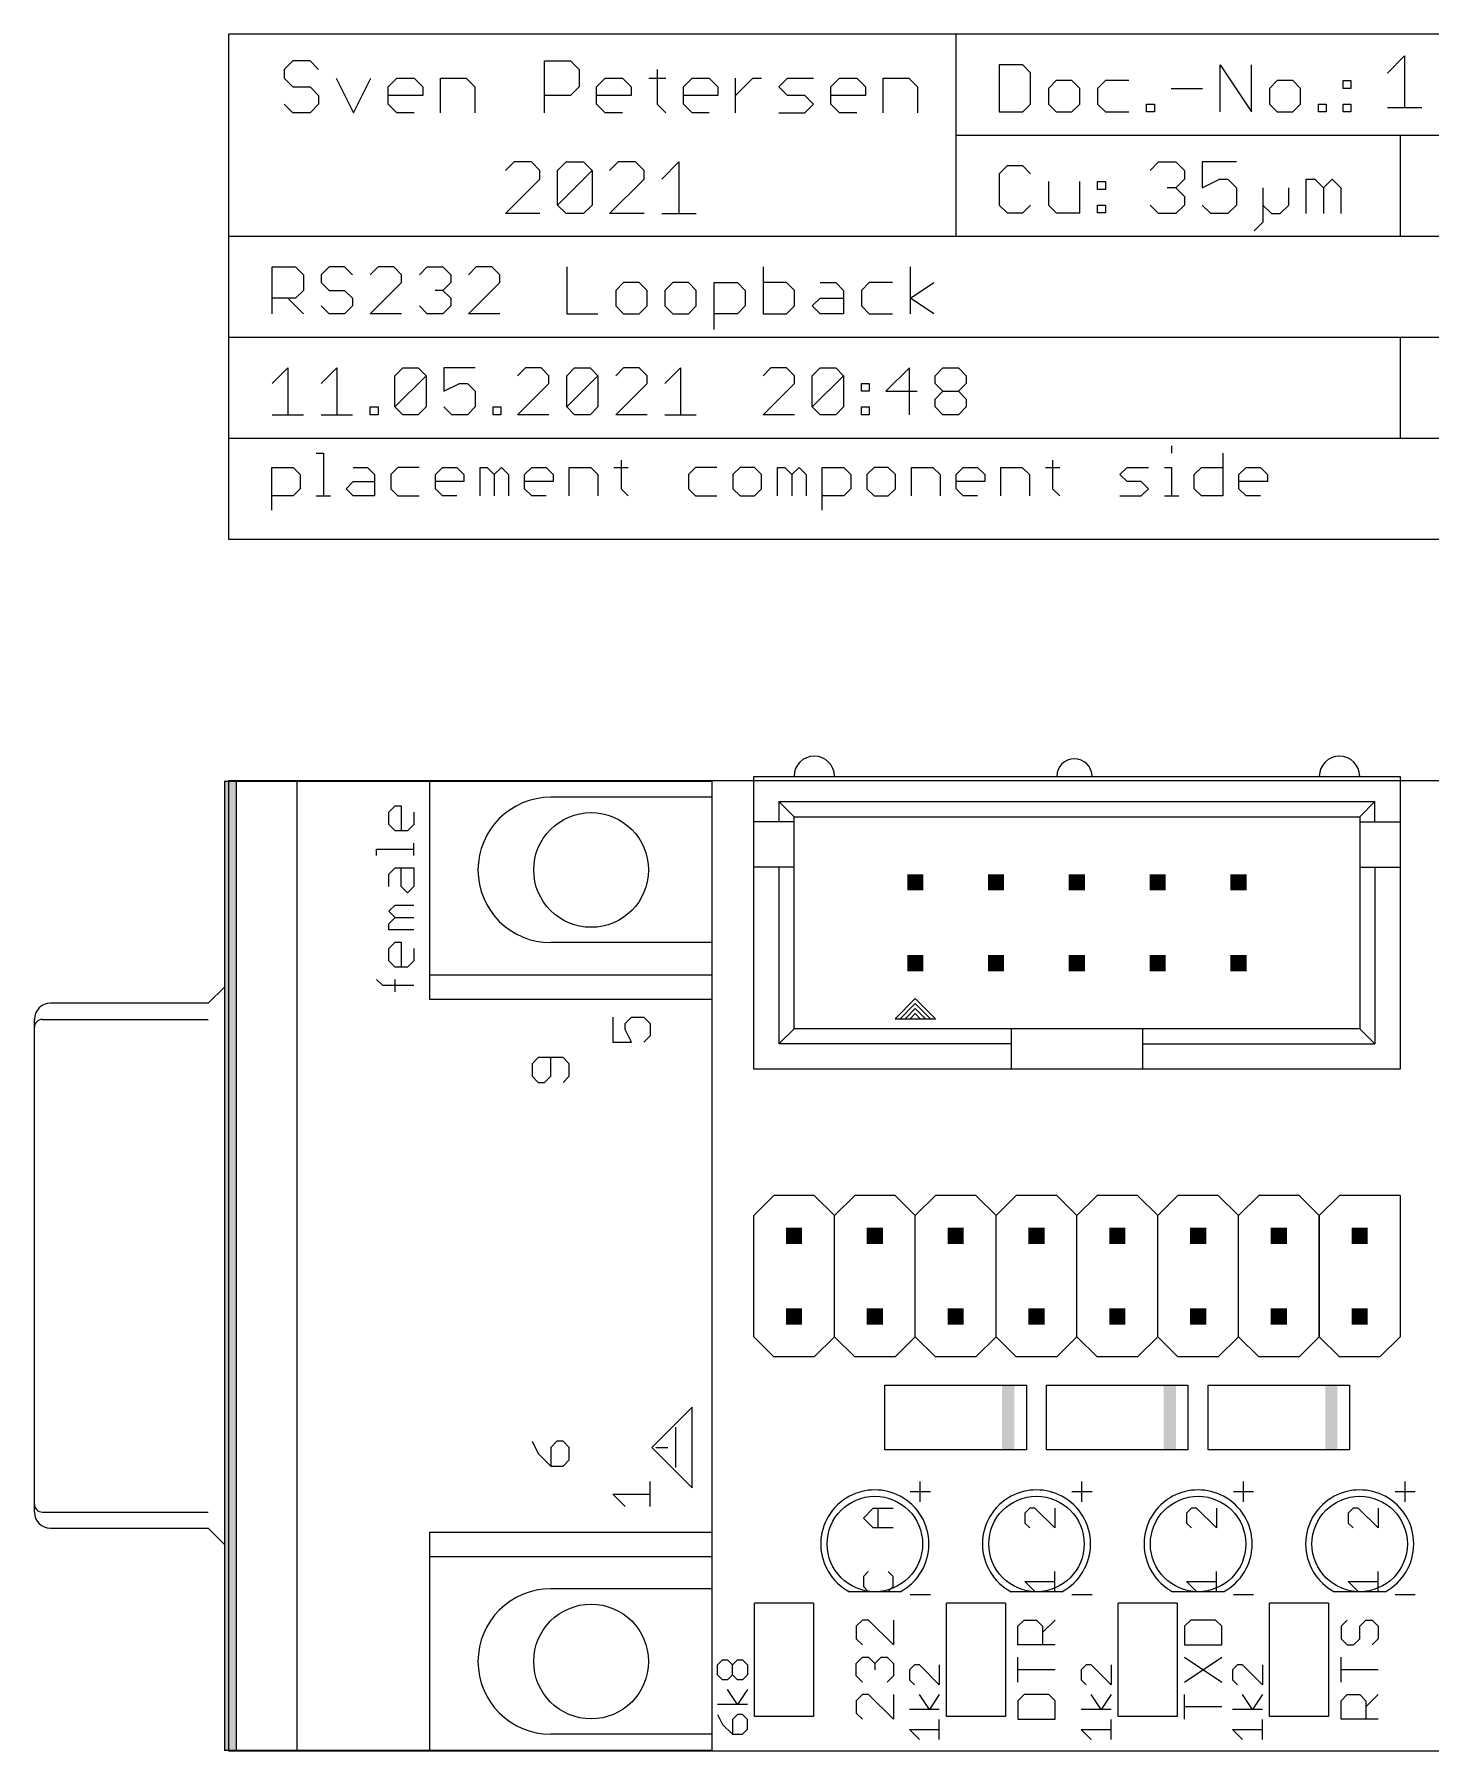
# Model space of a CAD drawing. Extents: x -6.1 to 60.5, y 0 to 54.
# Drawn here: x -6.1 to 37.8, y 0 to 54 of the extents above; entities that cross this region are included whole.
import ezdxf

# ---------------------------------------------------------------- set-up
doc = ezdxf.new("R2010")
doc.units = 0
for name, color, linetype in [('20', 53, 'CONTINUOUS'), ('21', 253, 'CONTINUOUS'), ('48', 213, 'CONTINUOUS'), ('51', 253, 'CONTINUOUS')]:
    doc.layers.add(name, color=color, linetype=linetype)

# ---------------------------------------------------------------- blocks, each defined once
blk = doc.blocks.new('RECT')
blk.add_solid([(-0.5, -0.5), (0.5, -0.5), (-0.5, 0.5), (0.5, 0.5)])

msp = doc.modelspace()

# ---------------------------------------------------------------- linework, layer by layer
at = {"layer": '20'}
for p, q in [((54.5, 30.5), (0, 30.5)), ((0, 30.5), (0, 0)), ((0, 0), (54.5, 0))]:
    msp.add_line(p, q, dxfattribs=at)
at = {"layer": '21'}
for p, q in [((29.649, 41.0308), (29.649, 40.8062)), ((2.7622, 40.8062), (2.9867, 40.8062)), ((2.9867, 40.8062), (2.9867, 39.4589)), ((12.3419, 40.5817), (12.3419, 39.6835)), ((25.9069, 40.5817), (25.9069, 39.6835)), ((31.2582, 40.8062), (31.2582, 39.4589)), ((1.3589, 39.0098), (1.3589, 40.3571)), ((1.3589, 40.3571), (2.0326, 40.3571)), ((2.0326, 40.3571), (2.2571, 40.1326)), ((2.2571, 40.1326), (2.2571, 39.6835)), ((3.9223, 40.3571), (4.3714, 40.3571)), ((4.3714, 40.3571), (4.5959, 40.1326)), ((4.5959, 40.1326), (4.5959, 39.4589)), ((5.3255, 40.3571), (5.101, 40.1326)), ((5.101, 40.1326), (5.101, 39.6835)), ((5.9992, 40.3571), (5.3255, 40.3571)), ((6.5043, 40.1326), (6.7288, 40.3571)), ((6.5043, 39.6835), (6.5043, 40.1326)), ((6.7288, 40.3571), (7.1779, 40.3571)), ((7.1779, 40.3571), (7.4025, 40.1326)), ((7.4025, 40.1326), (7.4025, 39.908)), ((7.9075, 39.4589), (7.9075, 40.3571)), ((7.9075, 40.3571), (8.1321, 40.3571)), ((8.1321, 40.3571), (8.3566, 40.1326)), ((8.3566, 40.1326), (8.5812, 40.3571)), ((8.3566, 40.1326), (8.3566, 39.4589)), ((8.5812, 40.3571), (8.8058, 40.1326)), ((8.8058, 40.1326), (8.8058, 39.4589)), ((9.3108, 40.1326), (9.5354, 40.3571)), ((9.3108, 39.6835), (9.3108, 40.1326)), ((9.5354, 40.3571), (9.9845, 40.3571)), ((9.9845, 40.3571), (10.209, 40.1326)), ((10.209, 40.1326), (10.209, 39.908)), ((10.7141, 39.4589), (10.7141, 40.3571)), ((10.7141, 40.3571), (11.3878, 40.3571)), ((11.3878, 40.3571), (11.6123, 40.1326)), ((11.6123, 40.1326), (11.6123, 39.4589)), ((12.1174, 40.3571), (12.5665, 40.3571)), ((14.6807, 40.3571), (14.4562, 40.1326)), ((14.4562, 40.1326), (14.4562, 39.6835)), ((15.3544, 40.3571), (14.6807, 40.3571)), ((16.084, 40.3571), (15.8594, 40.1326)), ((15.8594, 40.1326), (15.8594, 39.6835)), ((16.5331, 40.3571), (16.084, 40.3571)), ((16.7577, 40.1326), (16.5331, 40.3571)), ((16.7577, 39.6835), (16.7577, 40.1326)), ((17.2627, 39.4589), (17.2627, 40.3571)), ((17.2627, 40.3571), (17.4873, 40.3571)), ((17.4873, 40.3571), (17.7118, 40.1326)), ((17.7118, 40.1326), (17.9364, 40.3571)), ((17.7118, 40.1326), (17.7118, 39.4589)), ((17.9364, 40.3571), (18.161, 40.1326)), ((18.161, 40.1326), (18.161, 39.4589)), ((18.666, 39.0098), (18.666, 40.3571)), ((18.666, 40.3571), (19.3397, 40.3571)), ((19.3397, 40.3571), (19.5642, 40.1326)), ((19.5642, 40.1326), (19.5642, 39.6835)), ((20.2938, 40.3571), (20.0693, 40.1326)), ((20.0693, 40.1326), (20.0693, 39.6835)), ((20.743, 40.3571), (20.2938, 40.3571)), ((20.9675, 40.1326), (20.743, 40.3571)), ((20.9675, 39.6835), (20.9675, 40.1326)), ((21.4726, 39.4589), (21.4726, 40.3571)), ((21.4726, 40.3571), (22.1462, 40.3571)), ((22.1462, 40.3571), (22.3708, 40.1326)), ((22.3708, 40.1326), (22.3708, 39.4589)), ((22.8758, 40.1326), (23.1004, 40.3571)), ((22.8758, 39.6835), (22.8758, 40.1326)), ((23.1004, 40.3571), (23.5495, 40.3571)), ((23.5495, 40.3571), (23.7741, 40.1326)), ((23.7741, 40.1326), (23.7741, 39.908)), ((24.2791, 39.4589), (24.2791, 40.3571)), ((24.2791, 40.3571), (24.9528, 40.3571)), ((24.9528, 40.3571), (25.1773, 40.1326)), ((25.1773, 40.1326), (25.1773, 39.4589)), ((25.6824, 40.3571), (26.1315, 40.3571)), ((28.0212, 40.1326), (28.2457, 40.3571)), ((28.2457, 39.908), (28.0212, 40.1326)), ((28.2457, 40.3571), (28.9194, 40.3571)), ((29.4245, 40.3571), (29.649, 40.3571)), ((29.649, 40.3571), (29.649, 39.4589)), ((30.36, 40.1326), (30.5845, 40.3571)), ((30.36, 39.6835), (30.36, 40.1326)), ((30.5845, 40.3571), (31.2582, 40.3571)), ((31.7633, 40.1326), (31.9878, 40.3571)), ((31.7633, 39.6835), (31.7633, 40.1326)), ((31.9878, 40.3571), (32.4369, 40.3571)), ((32.4369, 40.3571), (32.6615, 40.1326)), ((32.6615, 40.1326), (32.6615, 39.908)), ((2.0326, 39.4589), (1.3589, 39.4589)), ((2.2571, 39.6835), (2.0326, 39.4589)), ((2.7622, 39.4589), (3.2113, 39.4589)), ((3.6977, 39.6835), (3.9223, 39.908)), ((3.9223, 39.4589), (3.6977, 39.6835)), ((3.9223, 39.908), (4.5959, 39.908)), ((4.5959, 39.4589), (3.9223, 39.4589)), ((5.101, 39.6835), (5.3255, 39.4589)), ((5.3255, 39.4589), (5.9992, 39.4589)), ((7.4025, 39.908), (6.5043, 39.908)), ((6.7288, 39.4589), (6.5043, 39.6835)), ((7.1779, 39.4589), (6.7288, 39.4589)), ((10.209, 39.908), (9.3108, 39.908)), ((9.5354, 39.4589), (9.3108, 39.6835)), ((9.9845, 39.4589), (9.5354, 39.4589)), ((12.3419, 39.6835), (12.5665, 39.4589)), ((14.4562, 39.6835), (14.6807, 39.4589)), ((14.6807, 39.4589), (15.3544, 39.4589)), ((15.8594, 39.6835), (16.084, 39.4589)), ((16.084, 39.4589), (16.5331, 39.4589)), ((16.5331, 39.4589), (16.7577, 39.6835)), ((19.3397, 39.4589), (18.666, 39.4589)), ((19.5642, 39.6835), (19.3397, 39.4589)), ((20.0693, 39.6835), (20.2938, 39.4589)), ((20.2938, 39.4589), (20.743, 39.4589)), ((20.743, 39.4589), (20.9675, 39.6835)), ((23.7741, 39.908), (22.8758, 39.908)), ((23.1004, 39.4589), (22.8758, 39.6835)), ((23.5495, 39.4589), (23.1004, 39.4589)), ((25.9069, 39.6835), (26.1315, 39.4589)), ((28.0212, 39.4589), (28.6949, 39.4589)), ((28.6949, 39.908), (28.2457, 39.908)), ((28.9194, 39.6835), (28.6949, 39.908)), ((28.6949, 39.4589), (28.9194, 39.6835)), ((29.4245, 39.4589), (29.8736, 39.4589)), ((30.5845, 39.4589), (30.36, 39.6835)), ((31.2582, 39.4589), (30.5845, 39.4589)), ((32.6615, 39.908), (31.7633, 39.908)), ((31.9878, 39.4589), (31.7633, 39.6835)), ((32.4369, 39.4589), (31.9878, 39.4589)), ((-0.125, 30.49), (0.256, 30.49)), ((-0.125, 30.49), (-0.125, 24.013)), ((0.256, 0.01), (0.256, 30.49)), ((0.256, 30.49), (2.161, 30.49)), ((2.161, 0.01), (2.161, 30.49)), ((2.161, 30.49), (6.32, 30.49)), ((6.32, 30.49), (15.21, 30.49)), ((6.32, 30.49), (6.32, 24.394)), ((15.21, 29.982), (15.21, 30.49)), ((16.51, 30.6388), (36.83, 30.6388)), ((16.51, 29.21), (16.51, 30.6388)), ((36.83, 30.6388), (36.83, 29.21)), ((5.0434, 29.5154), (5.2383, 29.7103)), ((5.2383, 29.7103), (5.4332, 29.7103)), ((5.4332, 29.7103), (5.4332, 28.9307)), ((15.21, 29.982), (10.13, 29.982)), ((15.21, 25.41), (15.21, 29.982)), ((17.3037, 29.845), (36.0363, 29.845)), ((17.3037, 29.845), (17.3037, 29.21)), ((17.3037, 29.845), (17.78, 29.3688)), ((35.56, 29.3688), (36.0363, 29.845)), ((36.0363, 29.21), (36.0363, 29.845)), ((5.0434, 29.1256), (5.0434, 29.5154)), ((5.823, 29.5154), (5.823, 29.1256)), ((16.51, 27.7813), (16.51, 29.21)), ((17.3037, 29.21), (16.51, 29.21)), ((17.78, 29.21), (17.3037, 29.21)), ((17.78, 29.3688), (35.56, 29.3688)), ((17.78, 29.21), (17.78, 29.3688)), ((17.78, 27.7813), (17.78, 29.21)), ((35.56, 29.3688), (35.56, 29.21)), ((35.56, 29.21), (35.56, 27.7813)), ((35.56, 29.21), (36.0363, 29.21)), ((36.0363, 29.21), (36.83, 29.21)), ((36.83, 29.21), (36.83, 27.7813)), ((5.2383, 28.9307), (5.0434, 29.1256)), ((5.6281, 28.9307), (5.2383, 28.9307)), ((5.823, 29.1256), (5.6281, 28.9307)), ((4.6536, 28.1511), (4.6536, 28.346)), ((4.6536, 28.346), (5.823, 28.346)), ((5.823, 28.1511), (5.823, 28.5409)), ((5.0434, 27.5664), (5.2383, 27.7613)), ((5.0434, 27.1766), (5.0434, 27.5664)), ((5.2383, 27.7613), (5.823, 27.7613)), ((5.4332, 27.1766), (5.4332, 27.7613)), ((5.823, 27.7613), (5.823, 27.1766)), ((16.51, 21.4312), (16.51, 27.7813)), ((17.3037, 27.7813), (16.51, 27.7813)), ((17.78, 27.7813), (17.3037, 27.7813)), ((17.3037, 27.7813), (17.3037, 22.225)), ((17.78, 22.7012), (17.78, 27.7813)), ((35.56, 27.7813), (35.56, 22.7012)), ((35.56, 27.7813), (36.0363, 27.7813)), ((36.0363, 27.7813), (36.83, 27.7813)), ((36.0363, 27.7813), (36.0363, 22.225)), ((36.83, 27.7813), (36.83, 21.4312)), ((5.6281, 26.9817), (5.4332, 27.1766)), ((5.823, 27.1766), (5.6281, 26.9817)), ((5.0434, 26.397), (5.2383, 26.5919)), ((5.2383, 26.5919), (5.823, 26.5919)), ((5.2383, 26.2021), (5.0434, 26.397)), ((5.0434, 26.0072), (5.2383, 26.2021)), ((5.0434, 25.8123), (5.0434, 26.0072)), ((5.2383, 26.2021), (5.823, 26.2021)), ((5.823, 25.8123), (5.0434, 25.8123)), ((5.0434, 25.2276), (5.2383, 25.4225)), ((5.2383, 25.4225), (5.4332, 25.4225)), ((5.4332, 25.4225), (5.4332, 24.6429)), ((15.21, 25.41), (10.13, 25.41)), ((15.21, 24.394), (15.21, 25.41)), ((5.0434, 24.8378), (5.0434, 25.2276)), ((5.2383, 24.6429), (5.0434, 24.8378)), ((5.823, 24.8378), (5.6281, 24.6429)), ((5.823, 25.2276), (5.823, 24.8378)), ((5.6281, 24.6429), (5.2383, 24.6429)), ((6.32, 24.394), (15.21, 24.394)), ((6.32, 24.394), (6.32, 23.632)), ((15.21, 23.632), (15.21, 24.394)), ((-0.125, 24.013), (-0.633, 23.505)), ((-0.125, 24.013), (-0.125, 6.487)), ((4.8485, 24.0582), (4.6536, 24.2531)), ((5.823, 24.0582), (4.8485, 24.0582)), ((5.2383, 23.8633), (5.2383, 24.2531)), ((-0.633, 23.505), (-5.594, 23.505)), ((6.32, 23.632), (15.21, 23.632)), ((15.21, 6.868), (15.21, 23.632)), ((21.59, 23.6538), (20.955, 23.0188)), ((21.59, 23.495), (21.1137, 23.0188)), ((21.59, 23.3363), (21.2725, 23.0188)), ((22.225, 23.0188), (21.59, 23.6538)), ((22.0662, 23.0188), (21.59, 23.495)), ((21.9075, 23.0188), (21.59, 23.3363)), ((-6.102, 7.503), (-6.102, 22.997)), ((-5.848, 22.997), (-0.633, 22.997)), ((12.0848, 23.0654), (12.0848, 22.2858)), ((12.4746, 22.8705), (12.6695, 23.0654)), ((12.4746, 22.6756), (12.4746, 22.8705)), ((12.6695, 22.2858), (12.4746, 22.6756)), ((12.6695, 23.0654), (13.0593, 23.0654)), ((13.0593, 23.0654), (13.2542, 22.8705)), ((13.2542, 22.8705), (13.2542, 22.4807)), ((17.3037, 22.225), (17.78, 22.7012)), ((24.6062, 22.7012), (17.78, 22.7012)), ((20.955, 23.0188), (21.1137, 23.0188)), ((21.1137, 23.0188), (21.2725, 23.0188)), ((21.2725, 23.0188), (21.4312, 23.0188)), ((21.59, 23.1775), (21.4312, 23.0188)), ((21.4312, 23.0188), (21.7487, 23.0188)), ((21.7487, 23.0188), (21.59, 23.1775)), ((21.7487, 23.0188), (21.9075, 23.0188)), ((21.9075, 23.0188), (22.0662, 23.0188)), ((22.0662, 23.0188), (22.225, 23.0188)), ((28.7338, 22.7012), (24.6062, 22.7012)), ((24.6062, 22.7012), (24.6062, 22.225)), ((35.56, 22.7012), (28.7338, 22.7012)), ((28.7338, 22.7012), (28.7338, 22.225)), ((35.56, 22.7012), (36.0363, 22.225)), ((12.0848, 22.2858), (12.6695, 22.2858)), ((13.2542, 22.4807), (13.0593, 22.2858)), ((24.6062, 22.225), (17.3037, 22.225)), ((24.6062, 22.225), (24.6062, 21.4312)), ((28.7338, 22.225), (28.7338, 21.4312)), ((28.7338, 22.225), (36.0363, 22.225)), ((9.7397, 21.7954), (9.5448, 21.6005)), ((9.5448, 21.6005), (9.5448, 21.2107)), ((10.5193, 21.7954), (9.7397, 21.7954)), ((10.1295, 21.2107), (10.1295, 21.7954)), ((10.7142, 21.6005), (10.5193, 21.7954)), ((10.7142, 21.2107), (10.7142, 21.6005)), ((9.5448, 21.2107), (9.7397, 21.0158)), ((9.9346, 21.0158), (10.1295, 21.2107)), ((10.5193, 21.0158), (10.7142, 21.2107)), ((24.6062, 21.4312), (16.51, 21.4312)), ((28.7338, 21.4312), (24.6062, 21.4312)), ((36.83, 21.4312), (28.7338, 21.4312)), ((9.7397, 21.0158), (9.9346, 21.0158)), ((17.145, 17.4625), (16.51, 16.8275)), ((18.415, 17.4625), (17.145, 17.4625)), ((19.05, 16.8275), (18.415, 17.4625)), ((19.685, 17.4625), (19.05, 16.8275)), ((20.955, 17.4625), (19.685, 17.4625)), ((21.59, 16.8275), (20.955, 17.4625)), ((22.225, 17.4625), (21.59, 16.8275)), ((23.495, 17.4625), (22.225, 17.4625)), ((24.13, 16.8275), (23.495, 17.4625)), ((24.765, 17.4625), (24.13, 16.8275)), ((26.035, 17.4625), (24.765, 17.4625)), ((26.67, 16.8275), (26.035, 17.4625)), ((27.305, 17.4625), (26.67, 16.8275)), ((28.575, 17.4625), (27.305, 17.4625)), ((29.21, 16.8275), (28.575, 17.4625)), ((29.845, 17.4625), (29.21, 16.8275)), ((31.115, 17.4625), (29.845, 17.4625)), ((31.75, 16.8275), (31.115, 17.4625)), ((32.385, 17.4625), (31.75, 16.8275)), ((33.655, 17.4625), (32.385, 17.4625)), ((34.29, 16.8275), (33.655, 17.4625)), ((34.925, 17.4625), (34.29, 16.8275)), ((36.195, 17.4625), (34.925, 17.4625)), ((36.83, 17.4625), (36.195, 17.4625)), ((36.83, 17.4625), (36.83, 14.9225)), ((16.51, 14.2875), (16.51, 16.8275)), ((19.05, 14.2875), (19.05, 16.8275)), ((21.59, 14.2875), (21.59, 16.8275)), ((24.13, 14.2875), (24.13, 16.8275)), ((26.67, 14.2875), (26.67, 16.8275)), ((29.21, 14.2875), (29.21, 16.8275)), ((31.75, 14.2875), (31.75, 16.8275)), ((34.29, 14.9225), (34.29, 16.8275)), ((34.29, 16.8275), (34.29, 14.9225)), ((34.29, 13.0175), (34.29, 14.9225)), ((34.29, 14.9225), (34.29, 13.0175)), ((36.83, 14.9225), (36.83, 13.0175)), ((16.51, 13.0175), (16.51, 14.2875)), ((19.05, 13.0175), (19.05, 14.2875)), ((21.59, 13.0175), (21.59, 14.2875)), ((24.13, 13.0175), (24.13, 14.2875)), ((26.67, 13.0175), (26.67, 14.2875)), ((29.21, 13.0175), (29.21, 14.2875)), ((31.75, 13.0175), (31.75, 14.2875)), ((17.145, 12.3825), (16.51, 13.0175)), ((19.05, 13.0175), (18.415, 12.3825)), ((19.685, 12.3825), (19.05, 13.0175)), ((21.59, 13.0175), (20.955, 12.3825)), ((22.225, 12.3825), (21.59, 13.0175)), ((24.13, 13.0175), (23.495, 12.3825)), ((24.765, 12.3825), (24.13, 13.0175)), ((26.67, 13.0175), (26.035, 12.3825)), ((27.305, 12.3825), (26.67, 13.0175)), ((29.21, 13.0175), (28.575, 12.3825)), ((29.845, 12.3825), (29.21, 13.0175)), ((31.75, 13.0175), (31.115, 12.3825)), ((32.385, 12.3825), (31.75, 13.0175)), ((34.29, 13.0175), (33.655, 12.3825)), ((34.925, 12.3825), (34.29, 13.0175)), ((36.83, 13.0175), (36.195, 12.3825)), ((18.415, 12.3825), (17.145, 12.3825)), ((20.955, 12.3825), (19.685, 12.3825)), ((23.495, 12.3825), (22.225, 12.3825)), ((26.035, 12.3825), (24.765, 12.3825)), ((28.575, 12.3825), (27.305, 12.3825)), ((31.115, 12.3825), (29.845, 12.3825)), ((33.655, 12.3825), (32.385, 12.3825)), ((36.195, 12.3825), (34.925, 12.3825)), ((20.6375, 9.4615), (20.6375, 11.4935)), ((20.6375, 11.4935), (25.0825, 11.4935)), ((25.0825, 11.4935), (25.0825, 9.4615)), ((25.7175, 9.4615), (25.7175, 11.4935)), ((25.7175, 11.4935), (30.1625, 11.4935)), ((30.1625, 11.4935), (30.1625, 9.4615)), ((30.7975, 9.4615), (30.7975, 11.4935)), ((30.7975, 11.4935), (35.2425, 11.4935)), ((35.2425, 11.4935), (35.2425, 9.4615)), ((14.575, 10.805), (13.305, 9.535)), ((14.575, 8.265), (14.575, 10.805)), ((9.5448, 9.7304), (9.7397, 9.3406)), ((10.3244, 9.7304), (10.1295, 9.5355)), ((10.5193, 9.7304), (10.3244, 9.7304)), ((10.7142, 9.5355), (10.5193, 9.7304)), ((14.067, 8.9), (14.067, 10.17)), ((9.7397, 9.3406), (10.1295, 8.9508)), ((10.1295, 9.5355), (10.1295, 8.9508)), ((10.7142, 9.1457), (10.7142, 9.5355)), ((13.305, 9.535), (14.575, 8.265)), ((13.432, 9.535), (13.813, 9.535)), ((25.0825, 9.4615), (20.6375, 9.4615)), ((30.1625, 9.4615), (25.7175, 9.4615)), ((35.2425, 9.4615), (30.7975, 9.4615)), ((10.1295, 8.9508), (10.5193, 8.9508)), ((10.5193, 8.9508), (10.7142, 9.1457)), ((13.2542, 7.6808), (13.2542, 8.4604)), ((21.4313, 8.1463), (22.0663, 8.1463)), ((21.7488, 7.8288), (21.7488, 8.4638)), ((26.5113, 8.1463), (27.1463, 8.1463)), ((26.8288, 7.8288), (26.8288, 8.4638)), ((31.5913, 8.1463), (32.2263, 8.1463)), ((31.9088, 7.8288), (31.9088, 8.4638)), ((36.6713, 8.1463), (37.3062, 8.1463)), ((36.9888, 7.8288), (36.9888, 8.4638)), ((12.4746, 7.6808), (12.0848, 8.0706)), ((12.0848, 8.0706), (13.2542, 8.0706)), ((-5.848, 7.503), (-0.633, 7.503)), ((-5.594, 6.995), (-0.633, 6.995)), ((-0.633, 6.995), (-0.125, 6.487)), ((-0.125, 6.487), (-0.125, 0.01)), ((6.32, 6.868), (15.21, 6.868)), ((6.32, 6.868), (6.32, 6.106)), ((15.21, 6.106), (15.21, 6.868)), ((6.32, 6.106), (15.21, 6.106)), ((6.32, 6.106), (6.32, 0.01)), ((15.21, 5.09), (15.21, 6.106)), ((15.21, 5.09), (10.13, 5.09)), ((15.21, 0.518), (15.21, 5.09)), ((21.4313, 4.9125), (22.0663, 4.9125)), ((26.5113, 4.9125), (27.1463, 4.9125)), ((31.5913, 4.9125), (32.2263, 4.9125)), ((36.6713, 4.9125), (37.3062, 4.9125)), ((16.5354, 1.0795), (16.5354, 4.6355)), ((18.3896, 4.6355), (16.5354, 4.6355)), ((18.3896, 4.6355), (18.3896, 1.0795)), ((22.5679, 1.0795), (22.5679, 4.6355)), ((24.4221, 4.6355), (22.5679, 4.6355)), ((24.4221, 4.6355), (24.4221, 1.0795)), ((27.9654, 1.0795), (27.9654, 4.6355)), ((29.8196, 4.6355), (27.9654, 4.6355)), ((29.8196, 4.6355), (29.8196, 1.0795)), ((32.7279, 1.0795), (32.7279, 4.6355)), ((34.5821, 4.6355), (32.7279, 4.6355)), ((34.5821, 4.6355), (34.5821, 1.0795)), ((19.9297, 4.106), (19.7348, 3.9111)), ((19.7348, 3.9111), (19.7348, 3.5213)), ((20.1246, 4.106), (19.9297, 4.106)), ((20.9042, 3.3264), (20.1246, 4.106)), ((20.9042, 4.106), (20.9042, 3.3264)), ((24.8148, 3.9111), (25.0097, 4.106)), ((24.8148, 3.3264), (24.8148, 3.9111)), ((25.0097, 4.106), (25.3995, 4.106)), ((25.3995, 4.106), (25.5944, 3.9111)), ((25.5944, 3.7162), (25.9842, 4.106)), ((25.5944, 3.9111), (25.5944, 3.3264)), ((30.2485, 4.106), (30.0536, 3.9111)), ((30.0536, 3.9111), (30.0536, 3.3264)), ((31.0281, 4.106), (30.2485, 4.106)), ((31.223, 3.9111), (31.0281, 4.106)), ((31.223, 3.3264), (31.223, 3.9111)), ((35.1697, 4.106), (34.9748, 3.9111)), ((34.9748, 3.9111), (34.9748, 3.5213)), ((35.5595, 3.9111), (35.7544, 4.106)), ((35.5595, 3.5213), (35.5595, 3.9111)), ((35.7544, 4.106), (35.9493, 4.106)), ((35.9493, 4.106), (36.1442, 3.9111)), ((36.1442, 3.9111), (36.1442, 3.5213)), ((19.7348, 3.5213), (19.9297, 3.3264)), ((25.9842, 3.3264), (24.8148, 3.3264)), ((30.0536, 3.3264), (31.223, 3.3264)), ((34.9748, 3.5213), (35.1697, 3.3264)), ((35.1697, 3.3264), (35.3646, 3.3264)), ((35.3646, 3.3264), (35.5595, 3.5213)), ((36.1442, 3.5213), (35.9493, 3.3264)), ((15.3725, 2.6998), (15.5293, 2.8565)), ((15.3725, 2.3862), (15.3725, 2.6998)), ((15.5293, 2.8565), (15.6861, 2.8565)), ((15.6861, 2.8565), (15.8429, 2.6998)), ((15.8429, 2.6998), (15.9996, 2.8565)), ((15.8429, 2.3862), (15.8429, 2.6998)), ((15.9996, 2.8565), (16.1564, 2.8565)), ((16.1564, 2.8565), (16.3132, 2.6998)), ((16.3132, 2.6998), (16.3132, 2.3862)), ((19.7348, 2.7417), (19.9297, 2.9366)), ((19.7348, 2.3519), (19.7348, 2.7417)), ((19.9297, 2.9366), (20.1246, 2.9366)), ((20.1246, 2.9366), (20.3195, 2.7417)), ((20.3195, 2.7417), (20.5144, 2.9366)), ((20.3195, 2.7417), (20.3195, 2.5468)), ((20.5144, 2.9366), (20.7093, 2.9366)), ((20.7093, 2.9366), (20.9042, 2.7417)), ((20.9042, 2.7417), (20.9042, 2.3519)), ((24.8148, 2.157), (24.8148, 2.9366)), ((30.0536, 2.157), (31.223, 2.9366)), ((30.0536, 2.9366), (31.223, 2.157)), ((34.9748, 2.157), (34.9748, 2.9366)), ((15.5293, 2.2295), (15.3725, 2.3862)), ((15.6861, 2.2295), (15.5293, 2.2295)), ((15.8429, 2.3862), (15.6861, 2.2295)), ((15.9996, 2.2295), (15.8429, 2.3862)), ((16.1564, 2.2295), (15.9996, 2.2295)), ((16.3132, 2.3862), (16.1564, 2.2295)), ((19.9297, 2.157), (19.7348, 2.3519)), ((20.9042, 2.3519), (20.7093, 2.157)), ((21.5618, 2.6978), (21.405, 2.541)), ((21.405, 2.541), (21.405, 2.2275)), ((21.405, 2.2275), (21.5618, 2.0707)), ((21.7186, 2.6978), (21.5618, 2.6978)), ((22.3457, 2.0707), (21.7186, 2.6978)), ((22.3457, 2.6978), (22.3457, 2.0707)), ((25.9842, 2.5468), (24.8148, 2.5468)), ((26.9593, 2.6978), (26.8025, 2.541)), ((26.8025, 2.541), (26.8025, 2.2275)), ((26.8025, 2.2275), (26.9593, 2.0707)), ((27.1161, 2.6978), (26.9593, 2.6978)), ((27.7431, 2.0707), (27.1161, 2.6978)), ((27.7431, 2.6978), (27.7431, 2.0707)), ((31.7218, 2.6978), (31.565, 2.541)), ((31.565, 2.541), (31.565, 2.2275)), ((31.565, 2.2275), (31.7218, 2.0707)), ((31.8786, 2.6978), (31.7218, 2.6978)), ((32.5057, 2.0707), (31.8786, 2.6978)), ((32.5057, 2.6978), (32.5057, 2.0707)), ((36.1442, 2.5468), (34.9748, 2.5468)), ((15.9996, 1.4499), (15.6861, 1.9202)), ((16.3132, 1.9202), (15.9996, 1.4499)), ((19.9297, 1.7672), (19.7348, 1.5723)), ((20.1246, 1.7672), (19.9297, 1.7672)), ((20.9042, 0.9876), (20.1246, 1.7672)), ((20.9042, 1.7672), (20.9042, 0.9876)), ((22.0321, 1.2911), (21.7186, 1.7614)), ((22.3457, 1.7614), (22.0321, 1.2911)), ((25.0097, 1.7672), (24.8148, 1.5723)), ((25.7893, 1.7672), (25.0097, 1.7672)), ((25.9842, 1.5723), (25.7893, 1.7672)), ((27.4296, 1.2911), (27.1161, 1.7614)), ((27.7431, 1.7614), (27.4296, 1.2911)), ((30.0536, 0.9876), (30.0536, 1.7672)), ((32.1921, 1.2911), (31.8786, 1.7614)), ((32.5057, 1.7614), (32.1921, 1.2911)), ((34.9748, 1.5723), (35.1697, 1.7672)), ((35.1697, 1.7672), (35.5595, 1.7672)), ((35.5595, 1.7672), (35.7544, 1.5723)), ((35.7544, 1.3774), (36.1442, 1.7672)), ((16.3132, 1.4499), (15.3725, 1.4499)), ((15.3725, 1.1414), (15.5293, 0.8279)), ((15.9996, 1.1414), (15.8429, 0.9847)), ((16.1564, 1.1414), (15.9996, 1.1414)), ((16.3132, 0.9847), (16.1564, 1.1414)), ((19.7348, 1.5723), (19.7348, 1.1825)), ((19.7348, 1.1825), (19.9297, 0.9876)), ((22.3457, 1.2911), (21.405, 1.2911)), ((24.8148, 1.5723), (24.8148, 0.9876)), ((25.9842, 0.9876), (25.9842, 1.5723)), ((27.7431, 1.2911), (26.8025, 1.2911)), ((31.223, 1.3774), (30.0536, 1.3774)), ((32.5057, 1.2911), (31.565, 1.2911)), ((34.9748, 0.9876), (34.9748, 1.5723)), ((35.7544, 1.5723), (35.7544, 0.9876)), ((15.5293, 0.8279), (15.8429, 0.5143)), ((15.8429, 0.9847), (15.8429, 0.5143)), ((16.1564, 0.5143), (16.3132, 0.6711)), ((16.3132, 0.6711), (16.3132, 0.9847)), ((18.3896, 1.0795), (16.5354, 1.0795)), ((21.7186, 0.3556), (21.405, 0.6691)), ((21.405, 0.6691), (22.3457, 0.6691)), ((22.3457, 0.3556), (22.3457, 0.9827)), ((24.4221, 1.0795), (22.5679, 1.0795)), ((24.8148, 0.9876), (25.9842, 0.9876)), ((27.1161, 0.3556), (26.8025, 0.6691)), ((26.8025, 0.6691), (27.7431, 0.6691)), ((27.7431, 0.3556), (27.7431, 0.9827)), ((29.8196, 1.0795), (27.9654, 1.0795)), ((31.8786, 0.3556), (31.565, 0.6691)), ((31.565, 0.6691), (32.5057, 0.6691)), ((32.5057, 0.3556), (32.5057, 0.9827)), ((34.5821, 1.0795), (32.7279, 1.0795)), ((36.1442, 0.9876), (34.9748, 0.9876)), ((0.256, 0.01), (-0.125, 0.01)), ((2.161, 0.01), (0.256, 0.01)), ((6.32, 0.01), (2.161, 0.01)), ((15.21, 0.01), (6.32, 0.01)), ((15.21, 0.518), (10.13, 0.518)), ((15.21, 0.01), (15.21, 0.518)), ((15.8429, 0.5143), (16.1564, 0.5143))]:
    msp.add_line(p, q, dxfattribs=at)
for centre in [(11.4, 27.696), (11.4, 2.804)]:
    msp.add_circle(centre, 1.8034, dxfattribs=at)
for centre, radius, start, end in [((18.415, 30.6388), 0.635, 0, 180), ((26.5907, 30.6388), 0.5556, 0, 180), ((34.925, 30.6388), 0.635, 0, 180), ((10.13, 27.696), 2.286, 90, 270), ((-5.594, 22.997), 0.508, 90, 180), ((-5.848, 22.743), 0.254, 90, 180), ((-5.848, 7.757), 0.254, 180, 270), ((20.32, 6.5), 1.7, 118.0725, 241.9275), ((20.32, 6.5), 1.7, 118.0725, 241.9275), ((20.32, 6.5), 1.7, 298.0725, 61.9275), ((20.32, 6.5), 1.7, 298.0725, 61.9275), ((25.4, 6.5), 1.7, 118.0725, 241.9275), ((25.4, 6.5), 1.7, 118.0725, 241.9275), ((25.4, 6.5), 1.7, 298.0725, 61.9275), ((25.4, 6.5), 1.7, 298.0725, 61.9275), ((30.48, 6.5), 1.7, 118.0725, 241.9275), ((30.48, 6.5), 1.7, 118.0725, 241.9275), ((30.48, 6.5), 1.7, 298.0725, 61.9275), ((30.48, 6.5), 1.7, 298.0725, 61.9275), ((35.56, 6.5), 1.7, 118.0725, 241.9275), ((35.56, 6.5), 1.7, 118.0725, 241.9275), ((35.56, 6.5), 1.7, 298.0725, 61.9275), ((35.56, 6.5), 1.7, 298.0725, 61.9275), ((-5.594, 7.503), 0.508, 180, 270), ((10.13, 2.804), 2.286, 90, 270)]:
    msp.add_arc(centre, radius, start, end, dxfattribs=at)
at = {"layer": '48'}
for p, q in [((22.86, 53.975), (0, 53.975)), ((0, 53.975), (0, 47.625)), ((54.61, 53.975), (22.86, 53.975)), ((22.86, 53.975), (22.86, 50.8)), ((2.0214, 53.1382), (1.7502, 52.867)), ((2.5637, 53.1382), (2.0214, 53.1382)), ((2.8349, 52.867), (2.5637, 53.1382)), ((9.936, 51.5112), (9.936, 53.1382)), ((9.936, 53.1382), (10.7495, 53.1382)), ((10.7495, 53.1382), (11.0206, 52.867)), ((24.2316, 53.0111), (24.2316, 51.5366)), ((24.9688, 53.0111), (24.2316, 53.0111)), ((25.2146, 52.7653), (24.9688, 53.0111)), ((31.1778, 51.5366), (31.1778, 53.0111)), ((31.1778, 53.0111), (32.1608, 51.5366)), ((32.1608, 51.5366), (32.1608, 53.0111)), ((36.43, 52.7546), (36.9723, 53.2969)), ((36.9723, 53.2969), (36.9723, 51.67)), ((1.7502, 52.867), (1.7502, 52.5959)), ((1.7502, 52.5959), (2.0214, 52.3247)), ((3.3874, 52.5959), (3.9297, 51.5112)), ((3.9297, 51.5112), (4.472, 52.5959)), ((5.0245, 52.3247), (5.2957, 52.5959)), ((5.2957, 52.5959), (5.838, 52.5959)), ((5.838, 52.5959), (6.1092, 52.3247)), ((6.6617, 51.5112), (6.6617, 52.5959)), ((6.6617, 52.5959), (7.4752, 52.5959)), ((7.4752, 52.5959), (7.7463, 52.3247)), ((11.0206, 52.867), (11.0206, 52.3247)), ((11.5731, 52.3247), (11.8443, 52.5959)), ((11.8443, 52.5959), (12.3866, 52.5959)), ((12.3866, 52.5959), (12.6578, 52.3247)), ((13.2103, 52.5959), (13.7526, 52.5959)), ((13.4815, 52.867), (13.4815, 51.7824)), ((14.3017, 52.3247), (14.5729, 52.5959)), ((14.5729, 52.5959), (15.1152, 52.5959)), ((15.1152, 52.5959), (15.3864, 52.3247)), ((15.9389, 51.5112), (15.9389, 52.5959)), ((15.9389, 52.0535), (16.4812, 52.5959)), ((16.4812, 52.5959), (16.7524, 52.5959)), ((17.3032, 52.3247), (17.5744, 52.5959)), ((17.5744, 52.5959), (18.3879, 52.5959)), ((18.9403, 52.3247), (19.2115, 52.5959)), ((19.2115, 52.5959), (19.7538, 52.5959)), ((19.7538, 52.5959), (20.025, 52.3247)), ((20.5775, 51.5112), (20.5775, 52.5959)), ((20.5775, 52.5959), (21.391, 52.5959)), ((21.391, 52.5959), (21.6622, 52.3247)), ((25.2146, 51.7823), (25.2146, 52.7653)), ((26.0209, 52.5196), (25.7752, 52.2738)), ((26.5124, 52.5196), (26.0209, 52.5196)), ((26.7582, 52.2738), (26.5124, 52.5196)), ((27.5646, 52.5196), (27.3188, 52.2738)), ((28.3018, 52.5196), (27.5646, 52.5196)), ((32.9672, 52.5196), (32.7214, 52.2738)), ((33.4587, 52.5196), (32.9672, 52.5196)), ((33.7044, 52.2738), (33.4587, 52.5196)), ((35.0368, 52.5196), (35.2826, 52.5196)), ((35.0368, 52.2738), (35.0368, 52.5196)), ((35.2826, 52.5196), (35.2826, 52.2738)), ((2.0214, 52.3247), (2.5637, 52.3247)), ((2.5637, 52.3247), (2.8349, 52.0535)), ((2.8349, 52.0535), (2.8349, 51.7824)), ((5.0245, 51.7824), (5.0245, 52.3247)), ((6.1092, 52.0535), (5.0245, 52.0535)), ((6.1092, 52.3247), (6.1092, 52.0535)), ((7.7463, 52.3247), (7.7463, 51.5112)), ((10.7495, 52.0535), (9.936, 52.0535)), ((11.0206, 52.3247), (10.7495, 52.0535)), ((11.5731, 51.7824), (11.5731, 52.3247)), ((12.6578, 52.0535), (11.5731, 52.0535)), ((12.6578, 52.3247), (12.6578, 52.0535)), ((14.3017, 51.7824), (14.3017, 52.3247)), ((15.3864, 52.0535), (14.3017, 52.0535)), ((15.3864, 52.3247), (15.3864, 52.0535)), ((17.5744, 52.0535), (17.3032, 52.3247)), ((18.1167, 52.0535), (17.5744, 52.0535)), ((18.3879, 51.7824), (18.1167, 52.0535)), ((18.9403, 51.7824), (18.9403, 52.3247)), ((20.025, 52.0535), (18.9403, 52.0535)), ((20.025, 52.3247), (20.025, 52.0535)), ((21.6622, 52.3247), (21.6622, 51.5112)), ((25.7752, 52.2738), (25.7752, 51.7823)), ((26.7582, 51.7823), (26.7582, 52.2738)), ((27.3188, 52.2738), (27.3188, 51.7823)), ((29.6342, 52.2738), (30.6172, 52.2738)), ((32.7214, 52.2738), (32.7214, 51.7823)), ((33.7044, 51.7823), (33.7044, 52.2738)), ((35.2826, 52.2738), (35.0368, 52.2738)), ((2.0214, 51.5112), (1.7502, 51.7824)), ((2.5637, 51.5112), (2.0214, 51.5112)), ((2.8349, 51.7824), (2.5637, 51.5112)), ((5.2957, 51.5112), (5.0245, 51.7824)), ((5.838, 51.5112), (5.2957, 51.5112)), ((11.8443, 51.5112), (11.5731, 51.7824)), ((12.3866, 51.5112), (11.8443, 51.5112)), ((13.4815, 51.7824), (13.7526, 51.5112)), ((14.5729, 51.5112), (14.3017, 51.7824)), ((15.1152, 51.5112), (14.5729, 51.5112)), ((17.3032, 51.5112), (18.1167, 51.5112)), ((18.1167, 51.5112), (18.3879, 51.7824)), ((19.2115, 51.5112), (18.9403, 51.7824)), ((19.7538, 51.5112), (19.2115, 51.5112)), ((24.2316, 51.5366), (24.9688, 51.5366)), ((24.9688, 51.5366), (25.2146, 51.7823)), ((25.7752, 51.7823), (26.0209, 51.5366)), ((26.0209, 51.5366), (26.5124, 51.5366)), ((26.5124, 51.5366), (26.7582, 51.7823)), ((27.3188, 51.7823), (27.5646, 51.5366)), ((27.5646, 51.5366), (28.3018, 51.5366)), ((28.8624, 51.5366), (28.8624, 51.7823)), ((28.8624, 51.7823), (29.1082, 51.7823)), ((29.1082, 51.5366), (28.8624, 51.5366)), ((29.1082, 51.7823), (29.1082, 51.5366)), ((32.7214, 51.7823), (32.9672, 51.5366)), ((32.9672, 51.5366), (33.4587, 51.5366)), ((33.4587, 51.5366), (33.7044, 51.7823)), ((34.265, 51.5366), (34.265, 51.7823)), ((34.265, 51.7823), (34.5108, 51.7823)), ((34.5108, 51.5366), (34.265, 51.5366)), ((34.5108, 51.7823), (34.5108, 51.5366)), ((35.0368, 51.7823), (35.2826, 51.7823)), ((35.0368, 51.5366), (35.0368, 51.7823)), ((35.2826, 51.5366), (35.0368, 51.5366)), ((35.2826, 51.7823), (35.2826, 51.5366)), ((36.43, 51.67), (37.5146, 51.67)), ((22.86, 50.8), (22.86, 47.625)), ((22.86, 50.8), (36.83, 50.8)), ((36.83, 50.8), (54.61, 50.8)), ((36.83, 50.8), (36.83, 47.625)), ((8.9793, 49.9632), (8.7081, 49.692)), ((9.5216, 49.9632), (8.9793, 49.9632)), ((9.7928, 49.692), (9.5216, 49.9632)), ((9.7928, 49.4209), (9.7928, 49.692)), ((10.3453, 49.692), (10.6165, 49.9632)), ((10.3453, 48.6074), (10.3453, 49.692)), ((10.3453, 48.6074), (11.4299, 49.692)), ((10.6165, 49.9632), (11.1588, 49.9632)), ((11.1588, 49.9632), (11.4299, 49.692)), ((11.4299, 49.692), (11.4299, 48.6074)), ((12.2536, 49.9632), (11.9824, 49.692)), ((12.7959, 49.9632), (12.2536, 49.9632)), ((13.0671, 49.692), (12.7959, 49.9632)), ((13.0671, 49.4209), (13.0671, 49.692)), ((13.6196, 49.4209), (14.1619, 49.9632)), ((14.1619, 49.9632), (14.1619, 48.3362)), ((24.4773, 49.8361), (24.2316, 49.5903)), ((24.9688, 49.8361), (24.4773, 49.8361)), ((25.2146, 49.5903), (24.9688, 49.8361)), ((28.9687, 49.692), (29.2399, 49.9632)), ((29.2399, 49.9632), (29.7822, 49.9632)), ((29.7822, 49.9632), (30.0534, 49.692)), ((30.0534, 49.692), (30.0534, 49.4209)), ((31.6905, 49.9632), (30.6059, 49.9632)), ((30.6059, 49.9632), (30.6059, 49.1497)), ((8.7081, 48.3362), (9.7928, 49.4209)), ((11.9824, 48.3362), (13.0671, 49.4209)), ((24.2316, 49.5903), (24.2316, 48.6073)), ((25.7752, 49.3446), (25.7752, 48.6073)), ((26.7582, 48.3616), (26.7582, 49.3446)), ((27.3188, 49.3446), (27.5646, 49.3446)), ((27.3188, 49.0988), (27.3188, 49.3446)), ((27.5646, 49.3446), (27.5646, 49.0988)), ((29.7822, 49.1497), (29.511, 49.1497)), ((30.0534, 49.4209), (29.7822, 49.1497)), ((29.7822, 49.1497), (30.0534, 48.8785)), ((30.6059, 49.1497), (31.1482, 49.4209)), ((31.1482, 49.4209), (31.4194, 49.4209)), ((31.4194, 49.4209), (31.6905, 49.1497)), ((31.6905, 49.1497), (31.6905, 48.6074)), ((32.5142, 49.1497), (32.5142, 48.6074)), ((33.3277, 48.6074), (33.3277, 49.1497)), ((33.8802, 48.3362), (33.8802, 49.4209)), ((33.8802, 49.4209), (34.1513, 49.4209)), ((34.1513, 49.4209), (34.4225, 49.1497)), ((34.4225, 49.1497), (34.6937, 49.4209)), ((34.4225, 49.1497), (34.4225, 48.3362)), ((34.6937, 49.4209), (34.9648, 49.1497)), ((34.9648, 49.1497), (34.9648, 48.3362)), ((10.6165, 48.3362), (10.3453, 48.6074)), ((11.4299, 48.6074), (11.1588, 48.3362)), ((24.2316, 48.6073), (24.4773, 48.3616)), ((24.9688, 48.3616), (25.2146, 48.6073)), ((25.7752, 48.6073), (26.0209, 48.3616)), ((27.5646, 49.0988), (27.3188, 49.0988)), ((27.3188, 48.6073), (27.5646, 48.6073)), ((27.3188, 48.3616), (27.3188, 48.6073)), ((27.5646, 48.6073), (27.5646, 48.3616)), ((29.2399, 48.3362), (28.9687, 48.6074)), ((30.0534, 48.6074), (29.7822, 48.3362)), ((30.0534, 48.8785), (30.0534, 48.6074)), ((30.877, 48.3362), (30.6059, 48.6074)), ((31.6905, 48.6074), (31.4194, 48.3362)), ((32.5142, 48.6074), (32.7853, 48.3362)), ((32.5142, 48.6074), (32.5142, 48.065)), ((33.0565, 48.3362), (33.3277, 48.6074)), ((9.7928, 48.3362), (8.7081, 48.3362)), ((11.1588, 48.3362), (10.6165, 48.3362)), ((13.0671, 48.3362), (11.9824, 48.3362)), ((13.6196, 48.3362), (14.7043, 48.3362)), ((24.4773, 48.3616), (24.9688, 48.3616)), ((26.0209, 48.3616), (26.7582, 48.3616)), ((27.5646, 48.3616), (27.3188, 48.3616)), ((29.7822, 48.3362), (29.2399, 48.3362)), ((31.4194, 48.3362), (30.877, 48.3362)), ((32.5142, 48.065), (32.243, 47.7939)), ((32.7853, 48.3362), (33.0565, 48.3362)), ((0, 47.625), (0, 44.45)), ((0, 47.625), (22.86, 47.625)), ((22.86, 47.625), (36.83, 47.625)), ((36.83, 47.625), (54.61, 47.625)), ((1.3716, 45.1866), (1.3716, 46.6611)), ((1.3716, 46.6611), (2.1088, 46.6611)), ((2.1088, 46.6611), (2.3546, 46.4153)), ((3.1609, 46.6611), (2.9152, 46.4153)), ((3.6524, 46.6611), (3.1609, 46.6611)), ((3.8982, 46.4153), (3.6524, 46.6611)), ((4.7046, 46.6611), (4.4588, 46.4153)), ((5.196, 46.6611), (4.7046, 46.6611)), ((5.4418, 46.4153), (5.196, 46.6611)), ((6.0024, 46.4153), (6.2482, 46.6611)), ((6.2482, 46.6611), (6.7396, 46.6611)), ((6.7396, 46.6611), (6.9854, 46.4153)), ((7.7918, 46.6611), (7.546, 46.4153)), ((8.2833, 46.6611), (7.7918, 46.6611)), ((8.529, 46.4153), (8.2833, 46.6611)), ((10.6332, 46.6611), (10.6332, 45.1866)), ((16.8077, 46.6611), (16.8077, 45.1866)), ((21.4385, 45.1866), (21.4385, 46.6611)), ((2.3546, 45.9238), (2.1088, 45.6781)), ((2.3546, 46.4153), (2.3546, 45.9238)), ((2.9152, 46.4153), (2.9152, 46.1696)), ((2.9152, 46.1696), (3.1609, 45.9238)), ((3.1609, 45.9238), (3.6524, 45.9238)), ((3.6524, 45.9238), (3.8982, 45.6781)), ((4.4588, 45.1866), (5.4418, 46.1696)), ((5.4418, 46.1696), (5.4418, 46.4153)), ((6.7396, 45.9238), (6.4939, 45.9238)), ((6.9854, 46.1696), (6.7396, 45.9238)), ((6.7396, 45.9238), (6.9854, 45.6781)), ((6.9854, 46.4153), (6.9854, 46.1696)), ((7.546, 45.1866), (8.529, 46.1696)), ((8.529, 46.1696), (8.529, 46.4153)), ((12.4226, 46.1696), (12.1768, 45.9238)), ((12.1768, 45.9238), (12.1768, 45.4323)), ((12.9141, 46.1696), (12.4226, 46.1696)), ((13.1598, 45.9238), (12.9141, 46.1696)), ((13.1598, 45.4323), (13.1598, 45.9238)), ((13.9662, 46.1696), (13.7205, 45.9238)), ((13.7205, 45.9238), (13.7205, 45.4323)), ((14.4577, 46.1696), (13.9662, 46.1696)), ((14.7034, 45.9238), (14.4577, 46.1696)), ((14.7034, 45.4323), (14.7034, 45.9238)), ((15.2641, 44.6951), (15.2641, 46.1696)), ((15.2641, 46.1696), (16.0013, 46.1696)), ((16.0013, 46.1696), (16.247, 45.9238)), ((16.247, 45.9238), (16.247, 45.4323)), ((17.5449, 46.1696), (16.8077, 46.1696)), ((17.7906, 45.9238), (17.5449, 46.1696)), ((17.7906, 45.4323), (17.7906, 45.9238)), ((18.597, 46.1696), (19.0885, 46.1696)), ((19.0885, 46.1696), (19.3342, 45.9238)), ((19.3342, 45.9238), (19.3342, 45.1866)), ((20.1406, 46.1696), (19.8949, 45.9238)), ((19.8949, 45.9238), (19.8949, 45.4323)), ((20.8778, 46.1696), (20.1406, 46.1696)), ((21.4385, 45.6781), (22.1757, 46.1696)), ((2.1088, 45.6781), (1.3716, 45.6781)), ((1.8631, 45.6781), (2.3546, 45.1866)), ((3.1609, 45.1866), (2.9152, 45.4323)), ((3.8982, 45.4323), (3.6524, 45.1866)), ((3.8982, 45.6781), (3.8982, 45.4323)), ((6.2482, 45.1866), (6.0024, 45.4323)), ((6.9854, 45.4323), (6.7396, 45.1866)), ((6.9854, 45.6781), (6.9854, 45.4323)), ((12.1768, 45.4323), (12.4226, 45.1866)), ((12.9141, 45.1866), (13.1598, 45.4323)), ((13.7205, 45.4323), (13.9662, 45.1866)), ((14.4577, 45.1866), (14.7034, 45.4323)), ((16.247, 45.4323), (16.0013, 45.1866)), ((17.5449, 45.1866), (17.7906, 45.4323)), ((18.3513, 45.4323), (18.597, 45.6781)), ((18.597, 45.1866), (18.3513, 45.4323)), ((18.597, 45.6781), (19.3342, 45.6781)), ((19.8949, 45.4323), (20.1406, 45.1866)), ((22.1757, 45.1866), (21.4385, 45.6781)), ((3.6524, 45.1866), (3.1609, 45.1866)), ((5.4418, 45.1866), (4.4588, 45.1866)), ((6.7396, 45.1866), (6.2482, 45.1866)), ((8.529, 45.1866), (7.546, 45.1866)), ((10.6332, 45.1866), (11.6162, 45.1866)), ((12.4226, 45.1866), (12.9141, 45.1866)), ((13.9662, 45.1866), (14.4577, 45.1866)), ((16.0013, 45.1866), (15.2641, 45.1866)), ((16.8077, 45.1866), (17.5449, 45.1866)), ((19.3342, 45.1866), (18.597, 45.1866)), ((20.1406, 45.1866), (20.8778, 45.1866)), ((0, 44.45), (0, 41.275)), ((0, 44.45), (36.83, 44.45)), ((36.83, 44.45), (54.61, 44.45)), ((36.83, 44.45), (36.83, 41.275)), ((1.3716, 42.9946), (1.8631, 43.4861)), ((1.8631, 43.4861), (1.8631, 42.0116)), ((2.9152, 42.9946), (3.4067, 43.4861)), ((3.4067, 43.4861), (3.4067, 42.0116)), ((5.2306, 43.2403), (5.4764, 43.4861)), ((5.2306, 42.2573), (5.2306, 43.2403)), ((5.2306, 42.2573), (6.2136, 43.2403)), ((5.4764, 43.4861), (5.9678, 43.4861)), ((5.9678, 43.4861), (6.2136, 43.2403)), ((6.2136, 43.2403), (6.2136, 42.2573)), ((7.7572, 43.4861), (6.7742, 43.4861)), ((6.7742, 43.4861), (6.7742, 42.7488)), ((9.3354, 43.4861), (9.0896, 43.2403)), ((9.8269, 43.4861), (9.3354, 43.4861)), ((10.0726, 43.2403), (9.8269, 43.4861)), ((10.0726, 42.9946), (10.0726, 43.2403)), ((10.6332, 43.2403), (10.879, 43.4861)), ((10.6332, 42.2573), (10.6332, 43.2403)), ((10.6332, 42.2573), (11.6162, 43.2403)), ((10.879, 43.4861), (11.3705, 43.4861)), ((11.3705, 43.4861), (11.6162, 43.2403)), ((11.6162, 43.2403), (11.6162, 42.2573)), ((12.4226, 43.4861), (12.1768, 43.2403)), ((12.9141, 43.4861), (12.4226, 43.4861)), ((13.1598, 43.2403), (12.9141, 43.4861)), ((13.1598, 42.9946), (13.1598, 43.2403)), ((13.7205, 42.9946), (14.2119, 43.4861)), ((14.2119, 43.4861), (14.2119, 42.0116)), ((17.0534, 43.4861), (16.8077, 43.2403)), ((17.5449, 43.4861), (17.0534, 43.4861)), ((17.7906, 43.2403), (17.5449, 43.4861)), ((17.7906, 42.9946), (17.7906, 43.2403)), ((18.3513, 43.2403), (18.597, 43.4861)), ((18.3513, 42.2573), (18.3513, 43.2403)), ((18.3513, 42.2573), (19.3342, 43.2403)), ((18.597, 43.4861), (19.0885, 43.4861)), ((19.0885, 43.4861), (19.3342, 43.2403)), ((19.3342, 43.2403), (19.3342, 42.2573)), ((21.4039, 43.4861), (20.6667, 42.7488)), ((21.4039, 42.0116), (21.4039, 43.4861)), ((22.2103, 43.2403), (22.456, 43.4861)), ((22.2103, 42.9946), (22.2103, 43.2403)), ((22.456, 43.4861), (22.9475, 43.4861)), ((22.9475, 43.4861), (23.1933, 43.2403)), ((23.1933, 43.2403), (23.1933, 42.9946)), ((6.7742, 42.7488), (7.2657, 42.9946)), ((7.2657, 42.9946), (7.5114, 42.9946)), ((7.5114, 42.9946), (7.7572, 42.7488)), ((7.7572, 42.7488), (7.7572, 42.2573)), ((9.0896, 42.0116), (10.0726, 42.9946)), ((12.1768, 42.0116), (13.1598, 42.9946)), ((16.8077, 42.0116), (17.7906, 42.9946)), ((19.8949, 42.9946), (20.1406, 42.9946)), ((19.8949, 42.7488), (19.8949, 42.9946)), ((20.1406, 42.7488), (19.8949, 42.7488)), ((20.1406, 42.9946), (20.1406, 42.7488)), ((20.6667, 42.7488), (21.6497, 42.7488)), ((22.456, 42.7488), (22.2103, 42.9946)), ((22.2103, 42.5031), (22.456, 42.7488)), ((22.456, 42.7488), (22.9475, 42.7488)), ((23.1933, 42.9946), (22.9475, 42.7488)), ((22.9475, 42.7488), (23.1933, 42.5031)), ((4.4588, 42.0116), (4.4588, 42.2573)), ((4.4588, 42.2573), (4.7046, 42.2573)), ((4.7046, 42.2573), (4.7046, 42.0116)), ((5.4764, 42.0116), (5.2306, 42.2573)), ((6.2136, 42.2573), (5.9678, 42.0116)), ((7.02, 42.0116), (6.7742, 42.2573)), ((7.7572, 42.2573), (7.5114, 42.0116)), ((8.3178, 42.0116), (8.3178, 42.2573)), ((8.3178, 42.2573), (8.5636, 42.2573)), ((8.5636, 42.2573), (8.5636, 42.0116)), ((10.879, 42.0116), (10.6332, 42.2573)), ((11.6162, 42.2573), (11.3705, 42.0116)), ((18.597, 42.0116), (18.3513, 42.2573)), ((19.3342, 42.2573), (19.0885, 42.0116)), ((19.8949, 42.2573), (20.1406, 42.2573)), ((19.8949, 42.0116), (19.8949, 42.2573)), ((20.1406, 42.2573), (20.1406, 42.0116)), ((22.2103, 42.2573), (22.2103, 42.5031)), ((22.456, 42.0116), (22.2103, 42.2573)), ((23.1933, 42.2573), (22.9475, 42.0116)), ((23.1933, 42.5031), (23.1933, 42.2573)), ((1.3716, 42.0116), (2.3546, 42.0116)), ((2.9152, 42.0116), (3.8982, 42.0116)), ((4.7046, 42.0116), (4.4588, 42.0116)), ((5.9678, 42.0116), (5.4764, 42.0116)), ((7.5114, 42.0116), (7.02, 42.0116)), ((8.5636, 42.0116), (8.3178, 42.0116)), ((10.0726, 42.0116), (9.0896, 42.0116)), ((11.3705, 42.0116), (10.879, 42.0116)), ((13.1598, 42.0116), (12.1768, 42.0116)), ((13.7205, 42.0116), (14.7034, 42.0116)), ((17.7906, 42.0116), (16.8077, 42.0116)), ((19.0885, 42.0116), (18.597, 42.0116)), ((20.1406, 42.0116), (19.8949, 42.0116)), ((22.9475, 42.0116), (22.456, 42.0116)), ((0, 41.275), (0, 38.1)), ((0, 41.275), (36.83, 41.275)), ((36.83, 41.275), (54.61, 41.275)), ((0, 38.1), (54.61, 38.1))]:
    msp.add_line(p, q, dxfattribs=at)
at = {"layer": '51'}
for p, q in [((19.9573, 7.3161), (20.2708, 7.6297)), ((20.2708, 7.6297), (20.8979, 7.6297)), ((20.4276, 7.0026), (20.4276, 7.6297)), ((25.1941, 7.6297), (25.0373, 7.4729)), ((25.3508, 7.6297), (25.1941, 7.6297)), ((25.9779, 7.0026), (25.3508, 7.6297)), ((25.9779, 7.6297), (25.9779, 7.0026)), ((30.2741, 7.6297), (30.1173, 7.4729)), ((30.4308, 7.6297), (30.2741, 7.6297)), ((31.0579, 7.0026), (30.4308, 7.6297)), ((31.0579, 7.6297), (31.0579, 7.0026)), ((35.3541, 7.6297), (35.1973, 7.4729)), ((35.5108, 7.6297), (35.3541, 7.6297)), ((36.1379, 7.0026), (35.5108, 7.6297)), ((36.1379, 7.6297), (36.1379, 7.0026)), ((20.2708, 7.0026), (19.9573, 7.3161)), ((25.0373, 7.4729), (25.0373, 7.1593)), ((25.0373, 7.1593), (25.1941, 7.0026)), ((30.1173, 7.4729), (30.1173, 7.1593)), ((30.1173, 7.1593), (30.2741, 7.0026)), ((35.1973, 7.4729), (35.1973, 7.1593)), ((35.1973, 7.1593), (35.3541, 7.0026)), ((20.8979, 7.0026), (20.2708, 7.0026)), ((20.1141, 5.6297), (19.9573, 5.4729)), ((19.9573, 5.4729), (19.9573, 5.1593)), ((20.8979, 5.4729), (20.7411, 5.6297)), ((20.8979, 5.1593), (20.8979, 5.4729)), ((25.9779, 5.0026), (25.9779, 5.6297)), ((31.0579, 5.0026), (31.0579, 5.6297)), ((36.1379, 5.0026), (36.1379, 5.6297)), ((21.12, 5), (19.52, 5)), ((19.9573, 5.1593), (20.1141, 5.0026)), ((20.1141, 5.0026), (20.7411, 5.0026)), ((20.7411, 5.0026), (20.8979, 5.1593)), ((26.2, 5), (24.6, 5)), ((25.3508, 5.0026), (25.0373, 5.3161)), ((25.0373, 5.3161), (25.9779, 5.3161)), ((31.28, 5), (29.68, 5)), ((30.4308, 5.0026), (30.1173, 5.3161)), ((30.1173, 5.3161), (31.0579, 5.3161)), ((36.36, 5), (34.76, 5)), ((35.5108, 5.0026), (35.1973, 5.3161)), ((35.1973, 5.3161), (36.1379, 5.3161))]:
    msp.add_line(p, q, dxfattribs=at)
for centre in [(20.32, 6.5), (25.4, 6.5), (30.48, 6.5), (35.56, 6.5)]:
    msp.add_circle(centre, 1.5, dxfattribs=at)
for centre in [(20.32, 6.5), (25.4, 6.5), (30.48, 6.5), (35.56, 6.5)]:
    msp.add_arc(centre, 1.7, 61.9275, 118.0725, dxfattribs=at)

# ---------------------------------------------------------------- block references
at = {"layer": '21'}
for p, xscale, yscale, rotation in [((0.0655, 15.25), 30.48, 0.381, 90), ((24.511, 10.4775), 0.381, 2.032, 180), ((29.591, 10.4775), 0.381, 2.032, 180), ((34.671, 10.4775), 0.381, 2.032, 180)]:
    msp.add_blockref('RECT', p, dxfattribs=dict(at, xscale=xscale, yscale=yscale, rotation=rotation))
at = {"layer": '51', "xscale": 0.508, "yscale": 0.508}
for p in [(21.59, 27.305), (24.13, 27.305), (26.67, 27.305), (29.21, 27.305), (31.75, 27.305), (21.59, 24.765), (24.13, 24.765), (26.67, 24.765), (29.21, 24.765), (31.75, 24.765)]:
    msp.add_blockref('RECT', p, dxfattribs=at)
at = {"layer": '51', "xscale": 0.508, "yscale": 0.508, "rotation": 270}
for p in [(17.78, 16.1925), (20.32, 16.1925), (22.86, 16.1925), (25.4, 16.1925), (27.94, 16.1925), (30.48, 16.1925), (33.02, 16.1925), (35.56, 16.1925), (17.78, 13.6525), (20.32, 13.6525), (22.86, 13.6525), (25.4, 13.6525), (27.94, 13.6525), (30.48, 13.6525), (33.02, 13.6525), (35.56, 13.6525)]:
    msp.add_blockref('RECT', p, dxfattribs=at)

doc.saveas('drawing.dxf')
